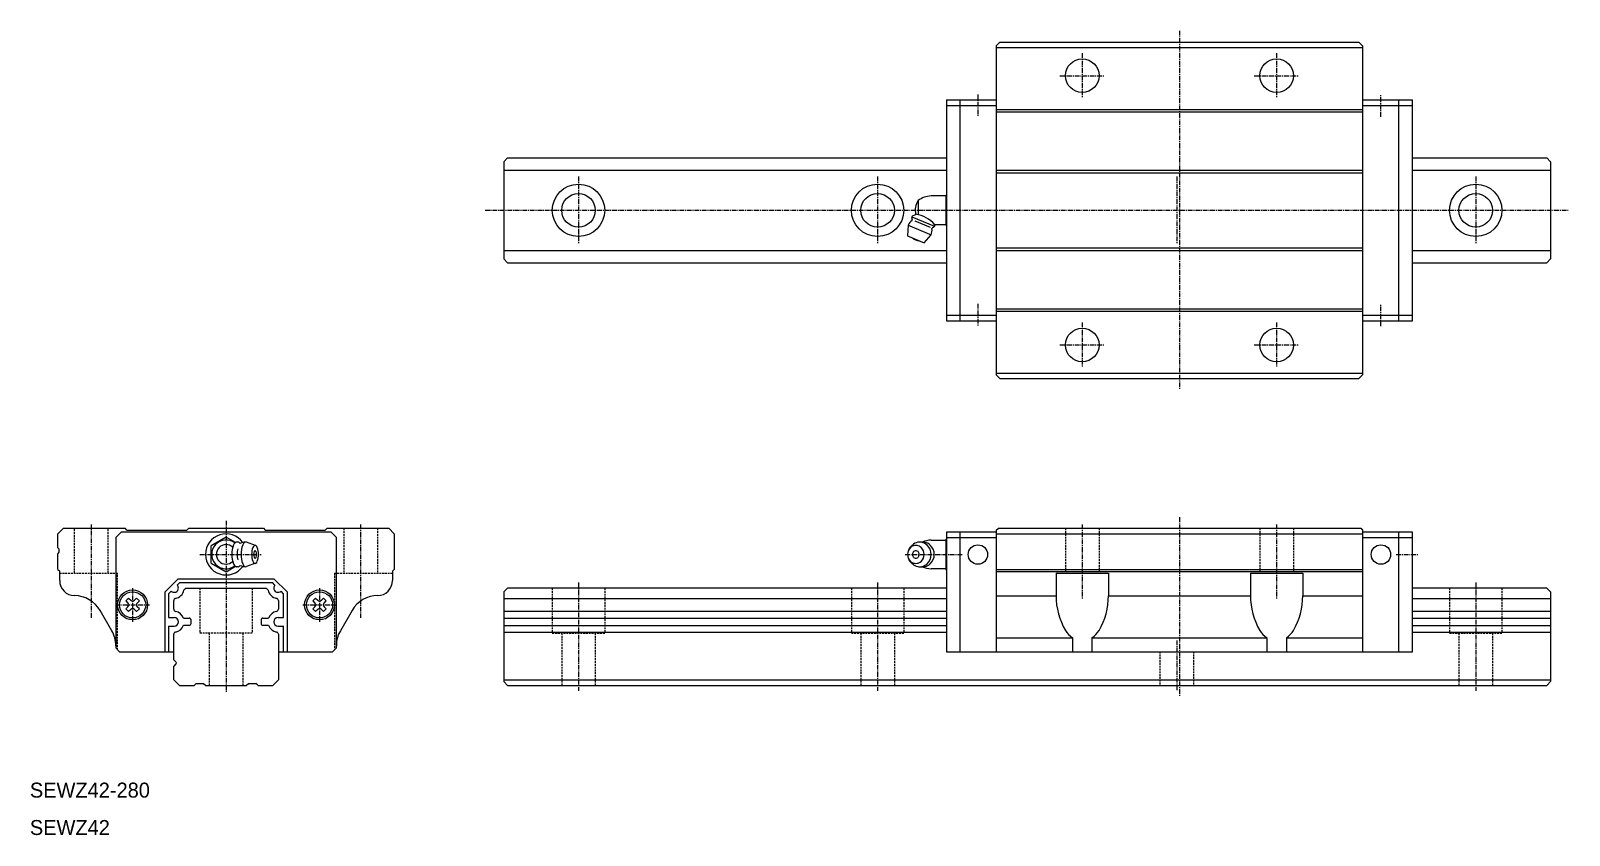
# Model space of a CAD drawing. Extents: x 10 to 422, y 10 to 225.
import ezdxf

# ---------------------------------------------------------------- set-up
doc = ezdxf.new("R2010")
doc.units = 0
doc.linetypes.add('CENTER', pattern=[2, 1.25, -0.25, 0.25, -0.25])
doc.linetypes.add('DASHED', pattern=[0.75, 0.5, -0.25])
doc.layers.get('0').update_dxf_attribs({"linetype": 'CONTINUOUS'})
doc.layers.add('CENTER', color=1, linetype='CENTER')

msp = doc.modelspace()

# ---------------------------------------------------------------- linework, layer by layer
at = {"color": 7, "linetype": 'CONTINUOUS'}
for p, q in [((269.49, 222), (268.49, 221)), ((268.49, 221), (268.49, 133)), ((268.49, 220.5), (366.49, 220.5)), ((269.49, 222), (365.49, 222)), ((365.49, 222), (366.49, 221)), ((366.49, 221), (366.49, 133)), ((255.19, 206.5), (268.49, 206.5)), ((255.19, 206.5), (255.19, 147.5)), ((258.79, 206.5), (258.79, 147.5)), ((366.49, 206.5), (379.79, 206.5)), ((376.19, 147.5), (376.19, 206.5)), ((379.79, 147.5), (379.79, 206.5)), ((255.19, 205), (268.49, 205)), ((268.49, 204), (366.49, 204)), ((268.49, 203.3), (366.49, 203.3)), ((366.49, 205), (379.79, 205)), ((136.75, 190), (137.75, 191)), ((136.75, 190), (136.75, 164)), ((137.75, 191), (255.19, 191)), ((379.79, 191), (415.75, 191)), ((416.75, 190), (415.75, 191)), ((416.75, 190), (416.75, 164)), ((136.75, 187.71), (255.19, 187.71)), ((268.49, 187.7), (366.49, 187.7)), ((268.49, 187), (366.49, 187)), ((379.79, 187.71), (416.75, 187.71)), ((255.19, 181.12), (255.04, 180.85)), ((247.59, 179.6), (247.59, 175.82)), ((255.04, 180.85), (251.04, 180.85)), ((255.04, 180.85), (255.04, 173.15)), ((244.96, 173), (244.76, 170.16)), ((244.96, 173), (251.06, 170.47)), ((245.98, 175.44), (245.82, 175.07)), ((245.82, 175.07), (246.03, 174.56)), ((245.9, 175.26), (252, 172.73)), ((247.1, 175.91), (245.98, 175.44)), ((246.68, 174.17), (250.83, 172.46)), ((251.89, 173.36), (252.07, 172.92)), ((252.07, 172.92), (251.92, 172.55)), ((255.04, 173.15), (252.07, 173.15)), ((255.04, 173.15), (255.19, 172.88)), ((244.76, 170.16), (249.2, 168.32)), ((249.2, 168.32), (251.06, 170.47)), ((251.92, 172.55), (251.41, 172.34)), ((136.75, 166.29), (255.19, 166.29)), ((268.49, 167), (366.49, 167)), ((268.49, 166.3), (366.49, 166.3)), ((379.79, 166.29), (416.75, 166.29)), ((136.75, 164), (137.75, 163)), ((137.75, 163), (255.19, 163)), ((379.79, 163), (415.75, 163)), ((416.75, 164), (415.75, 163)), ((255.19, 149), (268.49, 149)), ((268.49, 150.7), (366.49, 150.7)), ((268.49, 150), (366.49, 150)), ((366.49, 149), (379.79, 149)), ((255.19, 147.5), (268.49, 147.5)), ((366.49, 147.5), (379.79, 147.5)), ((268.49, 133.5), (366.49, 133.5)), ((268.49, 133), (269.49, 132)), ((269.49, 132), (365.49, 132)), ((365.49, 132), (366.49, 133)), ((17.48, 90.5), (18.98, 92)), ((18.98, 92), (35.48, 92)), ((32.98, 89.52), (34.48, 91.02)), ((34.48, 91.02), (90.48, 91.02)), ((35.98, 91.5), (35.48, 92)), ((35.98, 91.5), (51.98, 91.5)), ((51.98, 91.5), (52.48, 92)), ((52.48, 92), (72.48, 92)), ((72.48, 92), (72.98, 91.5)), ((72.98, 91.5), (88.98, 91.5)), ((89.48, 92), (88.98, 91.5)), ((89.48, 92), (105.98, 92)), ((90.48, 91.02), (91.98, 89.52)), ((105.98, 92), (107.48, 90.5)), ((268.49, 90.98), (255.19, 90.98)), ((255.19, 90.98), (255.19, 59)), ((258.79, 90.98), (258.79, 59)), ((268.49, 91.48), (268.99, 91.98)), ((268.49, 91.48), (268.49, 58.98)), ((269.01, 92), (365.98, 92)), ((365.98, 92), (366.49, 91.48)), ((366.49, 91.48), (366.49, 59)), ((379.79, 90.98), (366.49, 90.98)), ((376.19, 59), (376.19, 90.98)), ((379.79, 59), (379.79, 90.98)), ((17.48, 86.81), (17.48, 90.5)), ((17.58, 86.71), (17.48, 86.81)), ((32.98, 89.52), (32.98, 60.02)), ((62.48, 89.64), (58.48, 87.33)), ((58.48, 85.02), (58.48, 87.33)), ((64.97, 88.2), (62.48, 89.64)), ((65.67, 88.32), (65.3, 88.32)), ((70.37, 87.4), (67.92, 88.29)), ((91.98, 60.02), (91.98, 89.52)), ((107.48, 90.5), (107.48, 81)), ((245.2, 86.42), (245.56, 86.96)), ((251.04, 88.85), (255.04, 88.85)), ((255.04, 88.85), (255.19, 89.12)), ((255.04, 88.85), (255.04, 81.15)), ((268.49, 89.48), (255.19, 89.48)), ((268.49, 90.48), (366.49, 90.48)), ((379.79, 89.48), (366.49, 89.48)), ((17.58, 85.29), (17.48, 85.19)), ((17.48, 81), (17.48, 85.19)), ((58.48, 82.71), (58.48, 85.02)), ((58.48, 82.71), (62.48, 80.4)), ((70.37, 82.64), (67.92, 81.75)), ((245.56, 83.04), (245.2, 83.58)), ((245.56, 83.04), (245.58, 83.02)), ((17.48, 81), (17.98, 80.5)), ((17.98, 78), (17.98, 80.5)), ((49.68, 78.52), (46.08, 74.92)), ((49.68, 78.52), (75.28, 78.52)), ((62.48, 80.4), (64.97, 81.84)), ((65.67, 81.72), (65.3, 81.72)), ((78.88, 74.92), (75.28, 78.52)), ((106.98, 80.5), (107.48, 81)), ((106.98, 80.5), (106.98, 78)), ((255.04, 81.15), (251.04, 81.15)), ((255.19, 80.88), (255.04, 81.15)), ((268.49, 80.98), (366.49, 80.98)), ((268.49, 80.48), (366.49, 80.48)), ((284.49, 79.98), (284.49, 73.98)), ((284.49, 79.98), (298.49, 79.98)), ((298.49, 79.98), (298.49, 73.98)), ((336.49, 79.98), (336.49, 73.98)), ((336.49, 79.98), (350.49, 79.98)), ((350.49, 79.98), (350.49, 73.98)), ((46.08, 74.92), (46.08, 59)), ((47.77, 75.2), (47.08, 74.5)), ((47.08, 74.5), (47.08, 68.17)), ((50.1, 77.52), (49.4, 76.83)), ((50.1, 77.52), (74.87, 77.52)), ((51.77, 76.02), (51.22, 75.47)), ((51.77, 76.02), (73.19, 76.02)), ((73.74, 75.47), (73.19, 76.02)), ((75.56, 76.83), (74.87, 77.52)), ((77.88, 74.5), (77.19, 75.2)), ((77.88, 68.17), (77.88, 74.5)), ((78.88, 59), (78.88, 74.92)), ((136.75, 75), (137.75, 76)), ((136.75, 75), (136.75, 51)), ((255.19, 76), (137.75, 76)), ((415.75, 76), (379.79, 76)), ((416.75, 75), (415.75, 76)), ((416.75, 75), (416.75, 51)), ((31.91, 64.6), (28.79, 70)), ((35.67, 72.59), (36.41, 73.33)), ((35.67, 72.59), (36.24, 72.01)), ((36.24, 71.02), (35.67, 70.45)), ((36.41, 69.71), (35.67, 70.45)), ((36.41, 73.33), (36.99, 72.76)), ((36.99, 70.28), (36.41, 69.71)), ((37.98, 72.76), (38.55, 73.33)), ((38.55, 69.71), (37.98, 70.28)), ((38.55, 73.33), (39.29, 72.59)), ((39.29, 70.45), (38.55, 69.71)), ((38.72, 72.01), (39.29, 72.59)), ((39.29, 70.45), (38.72, 71.02)), ((48.48, 70.37), (48.48, 72.67)), ((76.48, 72.67), (76.48, 70.37)), ((85.67, 72.59), (86.41, 73.33)), ((85.67, 72.59), (86.24, 72.01)), ((86.24, 71.02), (85.67, 70.45)), ((86.41, 69.71), (85.67, 70.45)), ((86.41, 73.33), (86.99, 72.76)), ((86.99, 70.28), (86.41, 69.71)), ((87.98, 72.76), (88.55, 73.33)), ((88.55, 69.71), (87.98, 70.28)), ((88.55, 73.33), (89.29, 72.59)), ((89.29, 70.45), (88.55, 69.71)), ((88.72, 72.01), (89.29, 72.59)), ((89.29, 70.45), (88.72, 71.02)), ((96.17, 70), (93.05, 64.6)), ((136.75, 73.19), (255.19, 73.19)), ((268.49, 73.98), (284.49, 73.98)), ((298.49, 73.98), (336.49, 73.98)), ((350.49, 73.98), (366.49, 73.98)), ((379.79, 73.19), (416.75, 73.19)), ((47.08, 68.17), (48.58, 68.17)), ((47.08, 65.87), (47.08, 59)), ((47.08, 65.87), (48.58, 65.87)), ((51.1, 67.97), (52.63, 67.97)), ((51.1, 66.07), (52.63, 66.07)), ((53.13, 66.57), (53.13, 67.47)), ((71.83, 67.47), (71.83, 66.57)), ((72.33, 67.97), (73.86, 67.97)), ((72.33, 66.07), (73.86, 66.07)), ((76.38, 68.17), (77.88, 68.17)), ((76.38, 65.87), (77.88, 65.87)), ((77.88, 59), (77.88, 65.87)), ((136.75, 69.81), (255.19, 69.81)), ((136.75, 67.95), (255.19, 67.95)), ((136.75, 66.05), (255.19, 66.05)), ((379.79, 69.81), (416.75, 69.81)), ((379.79, 67.95), (416.75, 67.95)), ((379.79, 66.05), (416.75, 66.05)), ((48.48, 56.86), (48.48, 63.67)), ((76.48, 63.67), (76.48, 51.52)), ((136.75, 64.19), (255.19, 64.19)), ((268.49, 62.72), (288.9, 62.72)), ((288.9, 62.72), (288.9, 59)), ((294.09, 62.72), (340.9, 62.72)), ((294.09, 62.72), (294.09, 59)), ((340.9, 62.72), (340.9, 59)), ((346.09, 62.72), (366.49, 62.72)), ((346.09, 62.72), (346.09, 59)), ((379.79, 64.19), (416.75, 64.19)), ((32.98, 60.02), (34, 59)), ((34, 59), (48.48, 59)), ((76.48, 59), (90.96, 59)), ((90.96, 59), (91.98, 60.02)), ((255.19, 59), (379.79, 59)), ((48.48, 56.86), (49.08, 56.27)), ((49.08, 55.77), (48.48, 55.17)), ((48.48, 51.52), (48.48, 55.17)), ((48.48, 51.52), (50, 50)), ((50, 50), (53.96, 50)), ((54.48, 50.52), (53.96, 50)), ((54.48, 50.52), (56.48, 50.52)), ((56.48, 50.52), (56.98, 50.02)), ((57, 50), (67.96, 50)), ((67.98, 50.02), (68.48, 50.52)), ((68.48, 50.52), (70.48, 50.52)), ((70.98, 50.02), (70.48, 50.52)), ((71, 50), (74.96, 50)), ((74.96, 50), (76.48, 51.52)), ((136.75, 51.5), (416.75, 51.5)), ((136.75, 51), (137.75, 50)), ((137.75, 50), (415.75, 50)), ((416.75, 51), (415.75, 50))]:
    msp.add_line(p, q, dxfattribs=at)
at = {"color": 3, "linetype": 'DASHED'}
for p, q in [((21.98, 80), (21.98, 92)), ((30.98, 80), (30.98, 92)), ((93.98, 92), (93.98, 80)), ((102.98, 92), (102.98, 80)), ((286.99, 91.98), (286.99, 79.98)), ((295.99, 91.98), (295.99, 79.98)), ((338.99, 91.98), (338.99, 79.98)), ((347.99, 91.98), (347.99, 79.98)), ((17.98, 80), (33.48, 80)), ((33.48, 59.52), (33.48, 80)), ((91.48, 80), (91.48, 59.52)), ((91.48, 80), (106.98, 80)), ((55.48, 76.02), (55.48, 64.02)), ((69.48, 76.02), (69.48, 64.02)), ((149.75, 76), (149.75, 64)), ((163.75, 76), (163.75, 64)), ((229.75, 76), (229.75, 64)), ((243.75, 76), (243.75, 64)), ((389.75, 76), (389.75, 64)), ((403.75, 76), (403.75, 64)), ((55.48, 64.02), (69.48, 64.02)), ((57.98, 64.02), (57.98, 50)), ((66.98, 64.02), (66.98, 50)), ((149.75, 64), (163.75, 64)), ((152.25, 64), (152.25, 50)), ((161.25, 64), (161.25, 50)), ((229.75, 64), (243.75, 64)), ((232.25, 64), (232.25, 50)), ((241.25, 64), (241.25, 50)), ((389.75, 64), (403.75, 64)), ((392.25, 64), (392.25, 50)), ((401.25, 64), (401.25, 50)), ((312.25, 59), (312.25, 50)), ((321.25, 59), (321.25, 50))]:
    msp.add_line(p, q, dxfattribs=at)
at = {"color": 7, "linetype": 'CONTINUOUS'}
for centre, radius in [((291.49, 213), 4.5), ((343.49, 213), 4.5), ((156.75, 177), 7), ((156.75, 177), 4.5), ((236.75, 177), 7), ((236.75, 177), 4.5), ((396.75, 177), 7), ((396.75, 177), 4.5), ((291.49, 141), 4.5), ((343.49, 141), 4.5), ((263.59, 84.98), 2.6), ((371.39, 84.98), 2.6), ((37.48, 71.52), 4), ((37.48, 71.52), 3.5), ((87.48, 71.52), 4), ((87.48, 71.52), 3.5)]:
    msp.add_circle(centre, radius, dxfattribs=at)
for centre, radius, start, end in [((251.51, 177), 4.7, 146.4138, 193.1788), ((251.27, 174.85), 6, 92.1789, 127.7261), ((248.01, 171.73), 3.3, 128.1639, 157.4998), ((245.85, 174.49), 0.2, 308.1641, 22.5004), ((245.96, 167.99), 8, 40.1892, 83.034), ((248.14, 172.05), 3.2, 229.29, 265.71), ((248.01, 171.73), 3.3, 337.5, 6.836), ((251.49, 172.15), 0.2, 112.4996, 186.8355), ((16.87, 86), 1, 315.0013, 45), ((62.48, 85.02), 5.5, 35.6147, 324.3849), ((62.48, 85.02), 3.85, 52.5077, 307.4921), ((62.48, 85.02), 2.6, 46.6213, 313.3788), ((71.35, 85.02), 7.31, 159.762, 200.2379), ((65.8, 87.07), 1.4, 121.1003, 160.1437), ((65.3, 87.81), 0.505, 90.9032, 115.7524), ((70.72, 85.02), 5.31, 163.6265, 196.3727), ((65.67, 87.81), 0.505, 64.2476, 90.9028), ((65.17, 87.07), 1.4, 39.427, 58.8996), ((67.75, 85.02), 3.3, 90, 117.0545), ((73.79, 85.02), 7.31, 159.762, 200.2379), ((68.25, 87.07), 1.4, 121.1003, 160.1437), ((67.75, 87.81), 0.505, 68.6875, 115.7524), ((74.63, 85.02), 5.31, 159.7307, 200.2693), ((70.61, 86.51), 1.02, 121.0516, 160.1041), ((70.24, 87.05), 0.368, 64.287, 115.7129), ((69.88, 86.51), 1.02, 19.8959, 58.9484), ((65.85, 85.02), 5.31, 339.7307, 20.2693), ((247.29, 85), 2.53, 133.3861, 226.6139), ((247.01, 85.26), 2.15, 101.0363, 132.5263), ((248.44, 85), 3.48, 133.3861, 145.8068), ((248.05, 85.35), 2.95, 101.0363, 132.5263), ((246.98, 85.35), 2.05, 79.1807, 100.8192), ((246.95, 85.26), 2.15, 47.4736, 78.9636), ((248.01, 85.48), 2.82, 90, 100.8192), ((248.01, 85.48), 2.82, 79.1807, 90), ((246.67, 85), 2.53, 313.386, 46.6139), ((248.87, 85.48), 2.82, 90, 98.7658), ((247.98, 85.35), 2.95, 47.4736, 78.9636), ((251.27, 82.85), 6, 92.1777, 114.8938), ((248.87, 85.48), 2.82, 79.1807, 90), ((248.84, 85.35), 2.95, 47.4736, 78.9636), ((247.58, 85), 3.48, 313.3861, 46.6139), ((248.44, 85), 3.48, 313.3861, 46.6139), ((65.8, 82.97), 1.4, 199.8563, 238.8997), ((68.25, 82.97), 1.4, 199.856, 238.8995), ((70.61, 83.53), 1.02, 199.8959, 238.9483), ((72.07, 85.02), 2.22, 159.8689, 200.3209), ((70.39, 85.64), 0.423, 121.214, 160.2543), ((70.39, 84.4), 0.423, 199.9355, 238.9757), ((70.24, 82.99), 0.368, 244.287, 295.7129), ((70.24, 85.87), 0.153, 64.328, 115.8618), ((70.24, 84.17), 0.153, 244.328, 295.8618), ((70.09, 85.64), 0.423, 19.9355, 58.9757), ((70.09, 84.4), 0.423, 301.214, 340.2543), ((69.88, 83.53), 1.02, 301.0516, 340.1041), ((68.41, 85.02), 2.22, 339.8689, 20.3209), ((247.01, 84.74), 2.15, 227.4736, 258.9636), ((248.44, 85), 3.48, 214.6529, 226.6139), ((248.05, 84.65), 2.95, 227.4736, 258.9636), ((247.11, 85), 1.05, 133.386, 226.6138), ((246.99, 85.11), 0.895, 101.0363, 132.5263), ((246.99, 84.89), 0.895, 227.4736, 258.9636), ((246.98, 84.65), 2.05, 259.1808, 280.8192), ((246.98, 85.15), 0.855, 79.1807, 100.8191), ((246.98, 84.85), 0.855, 259.1807, 280.8192), ((246.97, 85.11), 0.895, 47.4736, 78.9636), ((246.97, 84.89), 0.895, 281.0363, 312.5263), ((246.95, 84.74), 2.15, 281.0363, 312.5263), ((246.85, 85), 1.05, 313.386, 46.6138), ((247.98, 84.65), 2.95, 281.0363, 312.5263), ((248.84, 84.65), 2.95, 281.0363, 312.5263), ((65.3, 82.22), 0.505, 244.2476, 270.3932), ((65.67, 82.22), 0.505, 270.3929, 295.7524), ((65.17, 82.97), 1.4, 301.1004, 320.5702), ((67.75, 85.02), 3.3, 242.9455, 270), ((67.75, 82.22), 0.505, 244.2475, 289.9362), ((248.01, 84.52), 2.82, 259.1808, 280.8192), ((248.87, 84.52), 2.82, 261.2379, 280.8192), ((251.27, 87.15), 6, 245.1062, 267.8223), ((21.98, 78), 4, 179.9999, 269.4329), ((48.58, 76.02), 1.15, 225.5021, 0), ((48.4, 76.09), 2.89, 281.2695, 347.5061), ((48.58, 76.02), 1.15, 0, 44.4983), ((76.56, 76.09), 2.89, 192.4939, 258.7305), ((76.38, 76.02), 1.15, 135.5017, 180), ((76.38, 76.02), 1.15, 180, 314.498), ((102.98, 78), 4, 270.5671, 0.0001), ((21.86, 66), 8, 30, 89.4329), ((35.75, 71.52), 0.7, 315.0001, 44.9999), ((37.48, 73.25), 0.7, 224.9999, 315.0001), ((37.48, 69.79), 0.7, 44.9999, 135.0001), ((39.21, 71.52), 0.7, 135.0001, 224.9999), ((49.08, 72.67), 0.6, 101.2696, 180), ((49.08, 70.37), 0.6, 180, 258.7305), ((75.88, 72.67), 0.6, 0, 78.7304), ((75.88, 70.37), 0.6, 281.2696, 0), ((85.75, 71.52), 0.7, 315.0001, 44.9999), ((87.48, 73.25), 0.7, 224.9999, 315.0001), ((87.48, 69.79), 0.7, 44.9999, 135.0001), ((89.21, 71.52), 0.7, 135.0001, 224.9999), ((103.1, 66), 8, 90.0001, 150), ((302.99, 73.98), 18.5, 180, 210.1362), ((279.99, 73.98), 18.5, 329.8639, 0), ((354.99, 73.98), 18.5, 180, 210.1361), ((331.99, 73.98), 18.5, 329.8639, 0), ((48.58, 67.02), 1.15, 0, 90), ((48.58, 67.02), 1.15, 270, 0), ((48.4, 66.94), 2.89, 20.7807, 78.7305), ((48.4, 67.09), 2.89, 281.2695, 339.2193), ((52.63, 67.47), 0.5, 0, 90), ((52.63, 66.57), 0.5, 270, 0), ((72.33, 67.47), 0.5, 90, 180), ((72.33, 66.57), 0.5, 180, 270), ((76.56, 66.94), 2.89, 101.2695, 159.2193), ((76.56, 67.09), 2.89, 200.7807, 258.7305), ((76.38, 67.02), 1.15, 90, 180), ((76.38, 67.02), 1.15, 180, 270), ((24.98, 60.6), 8, 0.0001, 30), ((49.08, 63.67), 0.6, 101.2695, 180), ((75.88, 63.67), 0.6, 0, 78.7304), ((99.98, 60.6), 8, 150, 179.9999), ((292.45, 68.09), 6.43, 211.8976, 236.4823), ((290.54, 68.09), 6.43, 303.518, 328.1025), ((344.45, 68.09), 6.43, 211.8975, 236.4823), ((342.54, 68.09), 6.43, 303.5181, 328.1025), ((48.83, 56.02), 0.35, 0, 44.9998), ((48.83, 56.02), 0.35, 315.0002, 0)]:
    msp.add_arc(centre, radius, start, end, dxfattribs=at)
for p in [(255.19, 177), (379.79, 177), (62.48, 92), (255.19, 76), (379.79, 76)]:
    msp.add_point(p, dxfattribs=at)
at = {"layer": 'CENTER', "color": 1, "linetype": 'CENTER'}
for p, q in [((317.49, 225), (317.49, 129)), ((291.49, 219), (291.49, 207)), ((343.49, 219), (343.49, 207)), ((285.49, 213), (297.49, 213)), ((337.49, 213), (349.49, 213)), ((263.59, 208), (263.59, 202)), ((371.39, 202), (371.39, 208)), ((156.75, 186), (156.75, 168)), ((236.75, 186), (236.75, 168)), ((316.75, 186), (316.75, 168)), ((396.75, 186), (396.75, 168)), ((131.75, 177), (421.75, 177)), ((263.59, 152), (263.59, 146)), ((371.39, 146), (371.39, 152)), ((291.49, 147), (291.49, 135)), ((343.49, 147), (343.49, 135)), ((285.49, 141), (297.49, 141)), ((337.49, 141), (349.49, 141)), ((317.49, 95), (317.49, 47)), ((26.48, 68.03), (26.48, 93)), ((62.48, 94), (62.48, 48.02)), ((98.48, 93), (98.48, 68.03)), ((291.49, 92.98), (291.49, 72.98)), ((343.49, 92.98), (343.49, 72.98)), ((55.48, 85.02), (71.88, 85.02)), ((244.11, 85), (259.49, 85)), ((375.49, 84.98), (381.49, 84.98)), ((37.48, 76.02), (37.48, 67.02)), ((87.48, 76.02), (87.48, 67.02)), ((156.75, 77.5), (156.75, 48.5)), ((236.75, 77.5), (236.75, 48.5)), ((396.75, 77.5), (396.75, 48.5)), ((32.98, 71.52), (41.98, 71.52)), ((82.98, 71.52), (91.98, 71.52)), ((316.75, 62), (316.75, 48.5))]:
    msp.add_line(p, q, dxfattribs=at)

# ---------------------------------------------------------------- texts
at = {"color": 7, "linetype": 'CONTINUOUS'}
for s, p in [('SEWZ42-280', (10, 20)), ('SEWZ42', (10, 10))]:
    msp.add_text(s, height=4, dxfattribs=at).set_placement(p)

doc.saveas('drawing.dxf')
